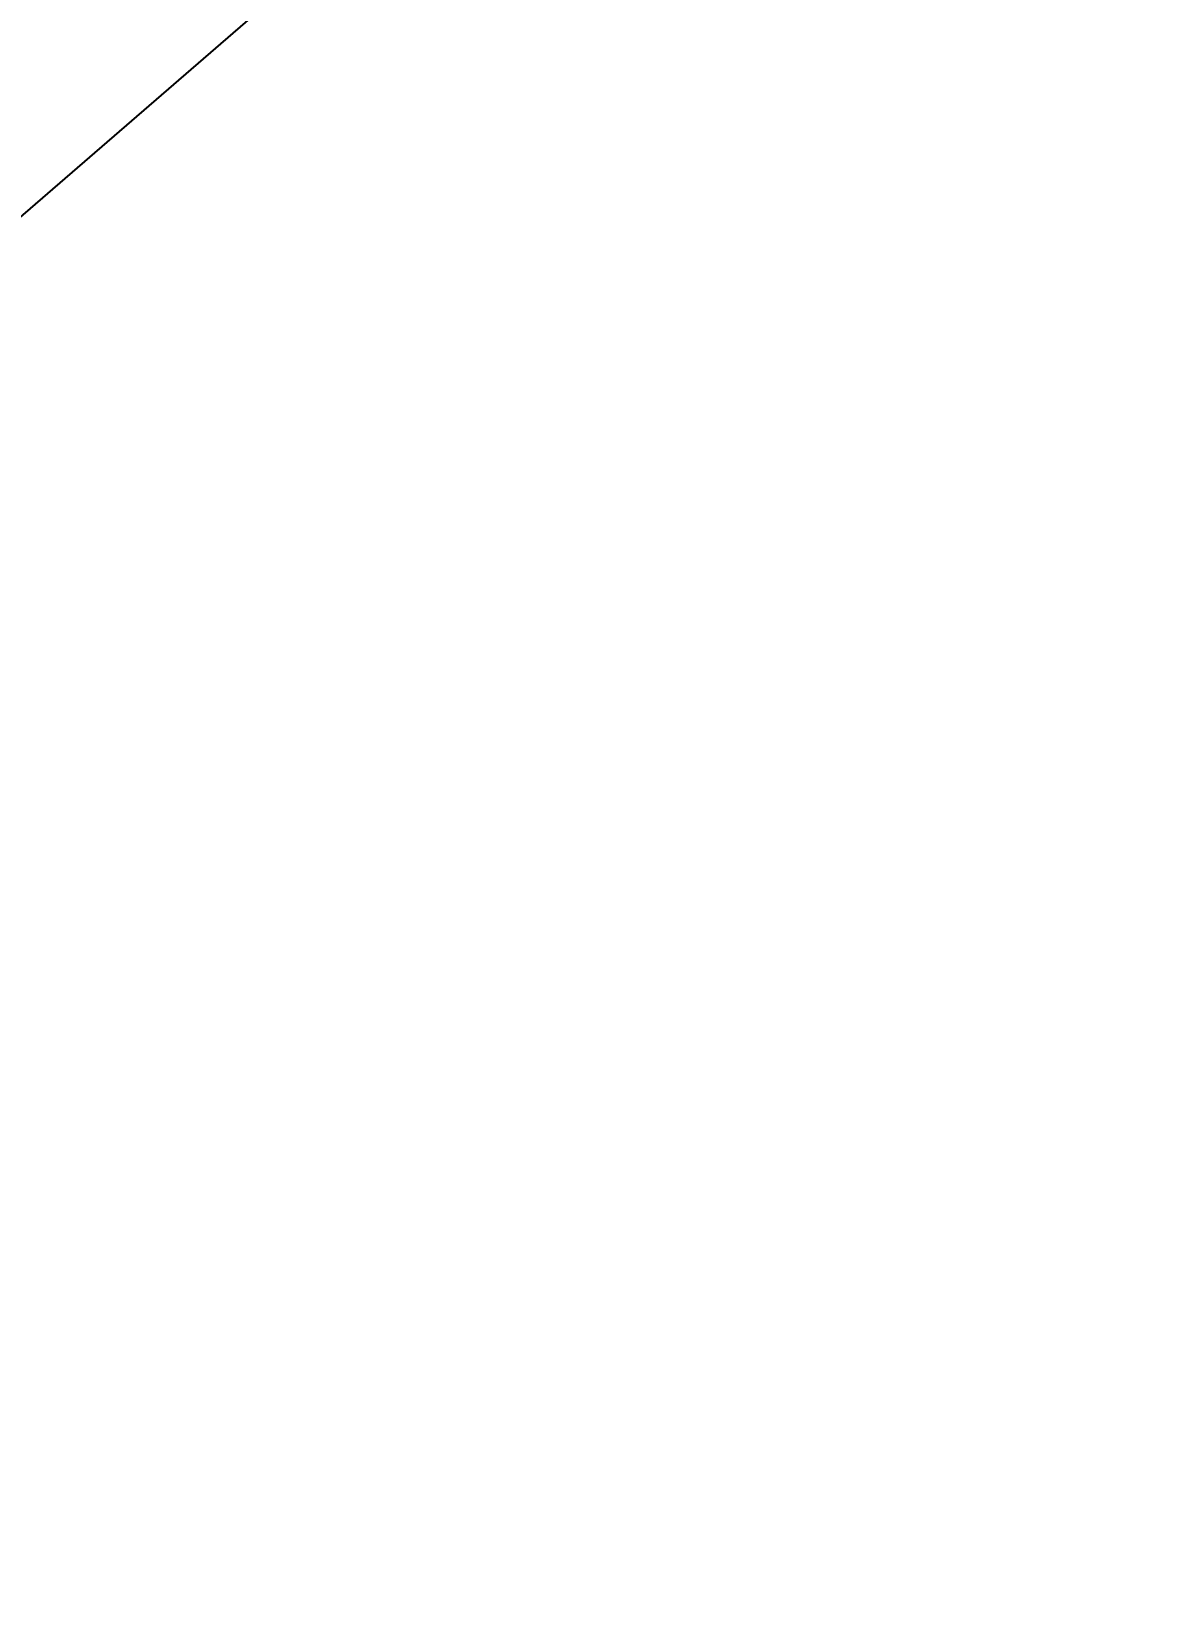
# Model space of a CAD drawing. Header units: millimetres. Extents: x -243740 to 150609, y -473655 to -165121.
# Drawn here: x 64489 to 71890, y -372670 to -362383 of the extents above; entities that cross this region are included whole.
import ezdxf

# ---------------------------------------------------------------- set-up
doc = ezdxf.new("R2010")
doc.units = ezdxf.units.MM
doc.linetypes.add('Штрих', pattern=[6.35, 3.175, -3.175])
doc.layers.add('_Гр.ЩД-1C.10.4.I6.6', color=6, linetype='Continuous')
doc.layers.add('Вставка', color=252, linetype='Continuous')
doc.layers.add('A-ANNO-DIMS', color=7, linetype='Continuous', lineweight=9)
doc.layers.add('АР_монолит', color=252, linetype='Continuous', lineweight=50)
doc.styles.add('GOST 2.304', font='')
doc.styles.get('GOST 2.304').set_extended_font_data('GOST Common')
doc.linetypes.add('Truba', pattern='A,3e-05,[4,MSH_7,S=1,R=0,X=0,Y=0],-3.022072', length=3.022102)
doc.dimstyles.new('М-200', dxfattribs={"dimtxt": 400, "dimasz": 160, "dimexe": 200, "dimexo": 400, "dimgap": 50, "dimtad": 1, "dimdec": 0, "dimzin": 0, "dimdsep": 46, "dimtxsty": 'GOST 2.304', "dimblk": 'ARCHTICK', "dimcen": 180, "dimdle": 200, "dimadec": 0, "dimazin": 0, "dimtfac": 1, "dimtdec": 0, "dimtmove": 1, "dimatfit": 0, "dimfxl": 1, "dimtolj": 1, "dimtzin": 0, "dimarcsym": 0})

# ---------------------------------------------------------------- blocks, each defined once
blk = doc.blocks.new('_ArchTick')
at = {"color": 0, "linetype": 'ByBlock', "const_width": 0.15}
blk.add_lwpolyline([(-0.5, -0.5), (0.5, 0.5)], dxfattribs=at)
blk = doc.blocks.new('*D46')
at = {"layer": 'A-ANNO-DIMS', "color": 0, "lineweight": -2, "transparency": 16777216}
blk.add_arc((-165704, -113309), 107894, 270, 326, dxfattribs=at)
at = {"layer": 'Defpoints', "color": 0, "lineweight": 30, "transparency": 16777216}
for p in [(-165704, -113309), (-165704, -113309), (-75741, -173990), (-131171, -215528), (-165704, -221903)]:
    blk.add_point(p, dxfattribs=at)
at = {"layer": 'A-ANNO-DIMS', "color": 0, "lineweight": -2, "transparency": 16777216, "xscale": 160, "yscale": 160, "zscale": 160}
for p, rotation in [((-76255, -173643), 55.99999895826774), ((-165704, -221203), 179.9999981265246)]:
    blk.add_blockref('_ArchTick', p, dxfattribs=dict(at, rotation=rotation))
at = {"layer": 'A-ANNO-DIMS', "color": 0, "transparency": 16777216, "insert": (-114300, -207822), "char_height": 400, "attachment_point": 5, "rotation": 28.5412, "style": 'GOST 2.304'}
blk.add_mtext('\\A1;56,0%%D', dxfattribs=at)
blk = doc.blocks.new('Оси200')
at = {"layer": 'A-ANNO-DIMS'}
dim = blk.add_angular_dim_2l(base=(-131171, -215527.9), line1=((-165703.8, -113309.3), (-75741.3, -173989.8)), line2=((-165703.8, -113309.3), (-165703.8, -221903.3)), text='56,0%%D', dimstyle='М-200', override={"dimadec": 2, "dimtmove": 2}, dxfattribs=at)
dim.commit()
dim.dimension.update_dxf_attribs({"geometry": '*D46', "text_midpoint": (-114299.5, -207822), "dimtype": 130})
blk = doc.blocks.new('A$C010e0e93')
at = {"layer": 'A-ANNO-DIMS'}
blk.add_blockref('Оси200', (404603.7, 213803.6), dxfattribs=at)

msp = doc.modelspace()

# ---------------------------------------------------------------- block references
at = {"layer": 'Вставка', "linetype": 'Truba', "lineweight": 30, "ltscale": 100}
msp.add_blockref('A$C010e0e93', (-234640, -397437), dxfattribs=at)

# ---------------------------------------------------------------- next in the draw order: linework, layer by layer
at = {"layer": '_Гр.ЩД-1C.10.4.I6.6', "ltscale": 100}
msp.add_lwpolyline([(66517, -361776), (61375, -366230), (60134, -366827), (60134, -367740), (59412, -369154), (59191, -369279), (58905, -368726), (59149, -368556), (58792, -368191), (58599, -368309), (58344, -367870), (58510, -367761), (58231, -367335), (58042, -367459), (33375, -380893), (34553, -385186), (27704, -386928), (28544, -389382)], dxfattribs=at)

doc.saveas('drawing.dxf')
